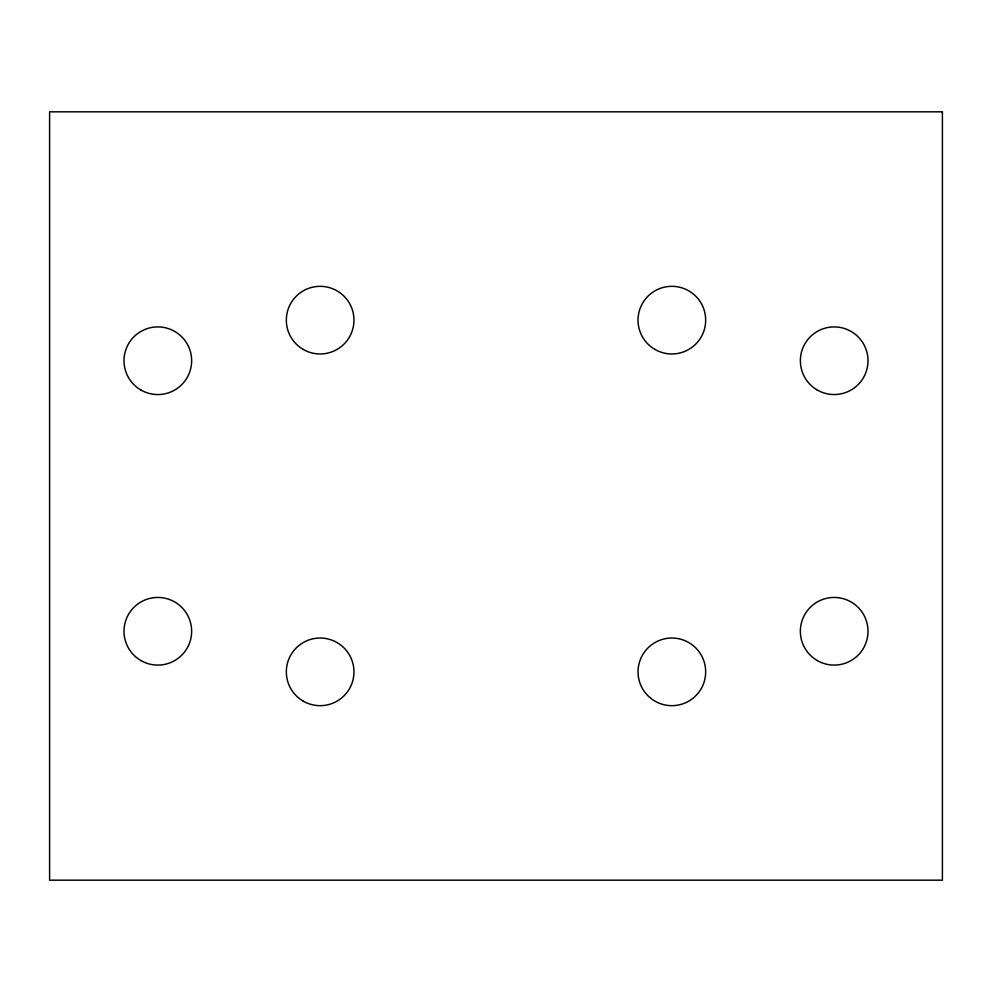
<?xml version="1.0" encoding="UTF-8"?>
<svg xmlns="http://www.w3.org/2000/svg" width="992" height="992" viewBox="0 0 992 992"><rect width="100%" height="100%" fill="white"/><g stroke="black" fill="none" stroke-linecap="round" stroke-linejoin="round"><path stroke-width="1.49" d="M942.4 111.823L49.6 111.823L49.6 880.177L942.4 880.177L942.4 111.823M140.914 660.56A33.815 33.815 0 0 0 191.642 631.272A33.815 33.815 0 0 0 140.914 601.983A33.815 33.815 0 0 0 140.914 660.56M817.272 660.56A33.815 33.815 0 0 0 868 631.272A33.815 33.815 0 0 0 817.272 601.983A33.815 33.815 0 0 0 817.272 660.56M140.914 390.017A33.815 33.815 0 0 0 191.642 360.728A33.815 33.815 0 0 0 140.914 331.44A33.815 33.815 0 0 0 140.914 390.017M816.59 389.608A33.815 33.815 0 0 0 867.988 361.522A33.815 33.815 0 0 0 817.966 331.055A33.815 33.815 0 0 0 816.59 389.608M303.242 349.432A33.815 33.815 0 0 0 353.958 320.143A33.815 33.815 0 0 0 303.242 290.854A33.815 33.815 0 0 0 303.242 349.432M303.242 701.146A33.815 33.815 0 0 0 353.958 671.857A33.815 33.815 0 0 0 303.242 642.568A33.815 33.815 0 0 0 303.242 701.146M654.943 349.432A33.815 33.815 0 0 0 705.672 320.143A33.815 33.815 0 0 0 654.943 290.854A33.815 33.815 0 0 0 654.943 349.432M650.727 698.256A33.815 33.815 0 0 0 705.287 676.953A33.815 33.815 0 0 0 659.544 640.361A33.815 33.815 0 0 0 650.727 698.256"/></g></svg>
